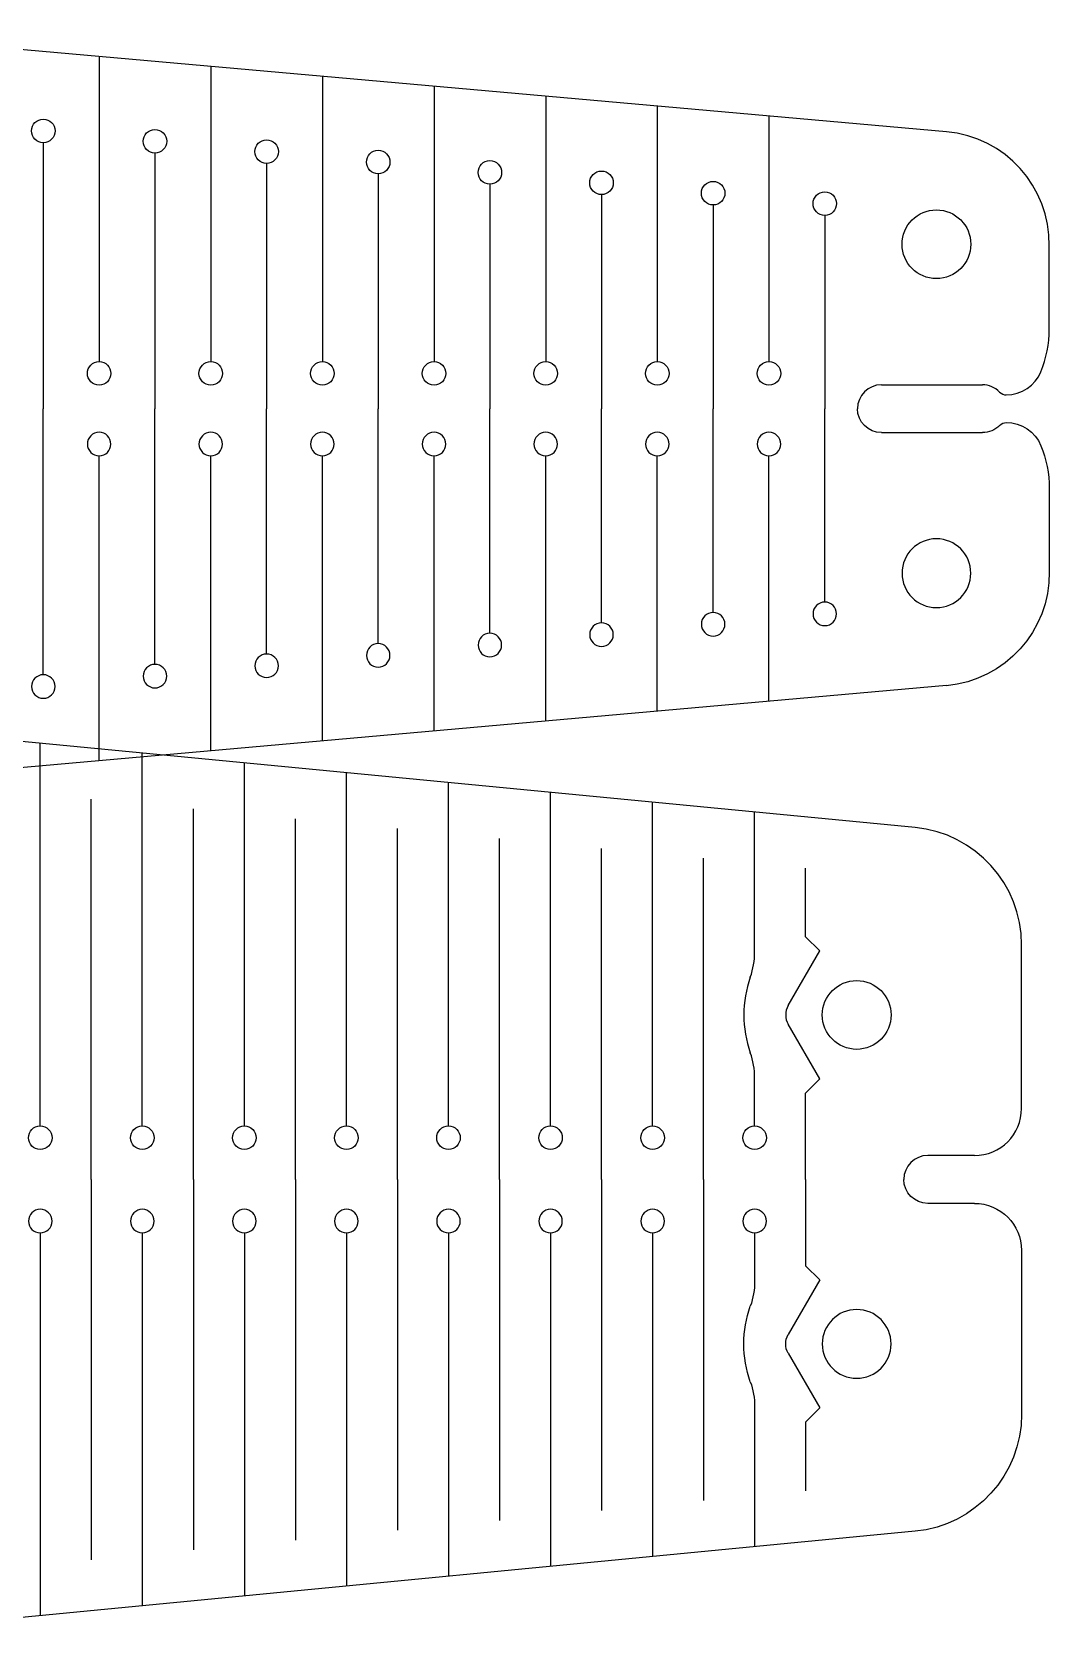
# Model space of a CAD drawing. Header units: inches. Extents: x -83 to 181, y 34 to 319.
# Drawn here: x 61.7 to 104.9, y 96.5 to 164.3 of the extents above; entities that cross this region are included whole.
import ezdxf

# ---------------------------------------------------------------- set-up
doc = ezdxf.new("R2010")
doc.units = ezdxf.units.IN
doc.header["$MEASUREMENT"] = 0
doc.layers.add('NOPLOT', color=40, linetype='Continuous')

# ---------------------------------------------------------------- blocks, each defined once
blk = doc.blocks.new('WatchBand')
for p, q in [((61.552, 11.759), (13.806, 15.999)), ((25.575, 14.954), (25.575, 2)), ((30.316, 14.533), (30.316, 2)), ((35.056, 14.112), (35.056, 2)), ((39.796, 13.691), (39.796, 2)), ((44.537, 13.27), (44.537, 2)), ((49.277, 12.849), (49.277, 2)), ((54.018, 12.428), (54.018, 2)), ((23.205, 11.296), (23.205, 0)), ((27.946, 10.855), (27.946, 0)), ((32.686, 10.415), (32.686, 0)), ((37.426, 9.974), (37.426, 0)), ((42.167, 9.533), (42.167, 0)), ((46.907, 9.092), (46.907, 0)), ((51.647, 8.651), (51.647, 0)), ((56.388, 8.21), (56.388, 0)), ((65.921, 3.378), (65.921, 7.048)), ((58.791, 1.016), (63.08, 1.016))]:
    blk.add_line(p, q)
for centre, radius in [((23.205, 11.796), 0.5), ((27.946, 11.355), 0.5), ((32.686, 10.915), 0.5), ((37.426, 10.474), 0.5), ((42.167, 10.033), 0.5), ((46.907, 9.592), 0.5), ((51.647, 9.151), 0.5), ((56.388, 8.71), 0.5), ((61.128, 6.984), 1.461), ((25.575, 1.5), 0.5), ((30.316, 1.5), 0.5), ((35.056, 1.5), 0.5), ((39.796, 1.5), 0.5), ((44.537, 1.5), 0.5), ((49.277, 1.5), 0.5), ((54.018, 1.5), 0.5)]:
    blk.add_circle(centre, radius)
for centre, radius, start, end in [((61.128, 6.984), 4.794, 359.2425, 84.92564), ((61.159, 3.378), 4.762, 337.67851, 0), ((64.096, 2.172), 1.587, 270, 337.67851), ((58.791, 0), 1.016, 90, 180), ((63.08, 0), 1.016, 44.01968, 90), ((64.096, 0.982), 0.397, 224.01968, 270)]:
    blk.add_arc(centre, radius, start, end)
blk = doc.blocks.new('Wristband2')
at = {"layer": 'NOPLOT', "true_color": 0x636466}
h = blk.add_hatch(color=251, dxfattribs=at)
h.dxf.hatch_style = 1
h.paths.add_polyline_path([(-20.159, 9.305, 0.267949), (-20.846, 9.702), (-23.068, 9.702, 0.267949), (-23.755, 9.305), (-24.866, 7.381, 0.267949), (-24.866, 6.588), (-23.755, 4.663, 0.267949), (-23.068, 4.267), (-20.846, 4.267, 0.267949), (-20.159, 4.663), (-19.048, 6.588, 0.267949), (-19.048, 7.381)])
h.paths.add_polyline_path([(-20.497, 6.984, -1), (-23.418, 6.984, -1)], flags=16)
for p, q in [((-3.824, 19.05), (14.11, 19.05)), ((6.575, 4.943), (6.575, 19.05)), ((10.908, 3.878), (10.908, 19.05)), ((56.723, 14.941), (14.11, 19.05)), ((15.242, 2.27), (15.242, 18.941)), ((19.575, 2.27), (19.575, 18.523)), ((23.909, 2.27), (23.909, 18.105)), ((28.242, 2.27), (28.242, 17.687)), ((-5.411, 15.772), (-5.411, 17.463)), ((4.408, 3.702), (4.408, 17.258)), ((8.742, 3.702), (8.742, 17.258)), ((32.576, 2.27), (32.576, 17.269)), ((13.075, 0), (13.075, 16.883)), ((17.409, 0), (17.409, 16.565)), ((36.909, 2.27), (36.909, 16.851)), ((41.243, 2.27), (41.243, 16.434)), ((21.742, 0), (21.742, 16.147)), ((26.076, 0), (26.076, 15.729)), ((45.576, 2.27), (45.576, 16.016)), ((49.91, 9.654), (49.91, 15.598)), ((30.409, 0), (30.409, 15.312)), ((0.81, 12.887), (-4.235, 14.239)), ((34.742, 0), (34.742, 14.894)), ((39.076, 0), (39.076, 14.476)), ((43.409, 0), (43.409, 14.058)), ((47.743, 0), (47.743, 13.64)), ((52.076, 10.3), (52.076, 13.222)), ((1.193, 0), (1.193, 12.388)), ((52.674, 9.702), (52.076, 10.3)), ((51.334, 7.381), (52.674, 9.702)), ((61.243, 3.016), (61.243, 9.964)), ((52.674, 4.267), (51.334, 6.588)), ((49.91, 2.27), (49.91, 4.315)), ((52.674, 4.267), (52.076, 3.669)), ((52.076, 0), (52.076, 3.669)), ((59.243, 1.016), (57.259, 1.016))]:
    blk.add_line(p, q)
for centre, radius in [((54.243, 6.984), 1.461), ((6.575, 4.443), 0.5), ((10.908, 3.378), 0.5), ((15.242, 1.77), 0.5), ((19.575, 1.77), 0.5), ((23.909, 1.77), 0.5), ((28.242, 1.77), 0.5), ((32.576, 1.77), 0.5), ((36.909, 1.77), 0.5), ((41.243, 1.77), 0.5), ((45.576, 1.77), 0.5), ((49.91, 1.77), 0.5)]:
    blk.add_circle(centre, radius)
for centre, radius, start, end in [((-3.824, 17.463), 1.587, 90, 180), ((-3.824, 15.772), 1.588, 180, 255), ((56.243, 9.964), 5, 0, 84.49193), ((1.193, 12.785), 0.397, 270, 165), ((46.735, 9.654), 3.175, 340.42663, 0), ((54.243, 6.984), 4.794, 160.42663, 199.57337), ((52.021, 6.984), 0.794, 150, 210), ((46.735, 4.315), 3.175, 0, 19.57337), ((1.233, 3.702), 3.175, 325.27755, 0), ((11.917, 3.702), 3.175, 180, 214.72245), ((59.243, 3.016), 2, 270, 0), ((6.575, 0), 3.324, 145.27755, 180), ((6.575, 0), 1.657, 0, 180), ((6.575, 0), 3.324, 0, 34.72245), ((57.259, 0), 1.016, 90, 180)]:
    blk.add_arc(centre, radius, start, end)

msp = doc.modelspace()

# ---------------------------------------------------------------- block references
at = {"layer": 'NOPLOT'}
for name, p in [('WatchBand', (38.973, 148.286)), ('Wristband2', (42.473, 115.562))]:
    msp.add_blockref(name, p, dxfattribs=at)
at = {"layer": 'NOPLOT', "xscale": -1, "rotation": 180}
for name, p in [('WatchBand', (38.973, 148.286)), ('Wristband2', (42.473, 115.562))]:
    msp.add_blockref(name, p, dxfattribs=at)

doc.saveas('drawing.dxf')
